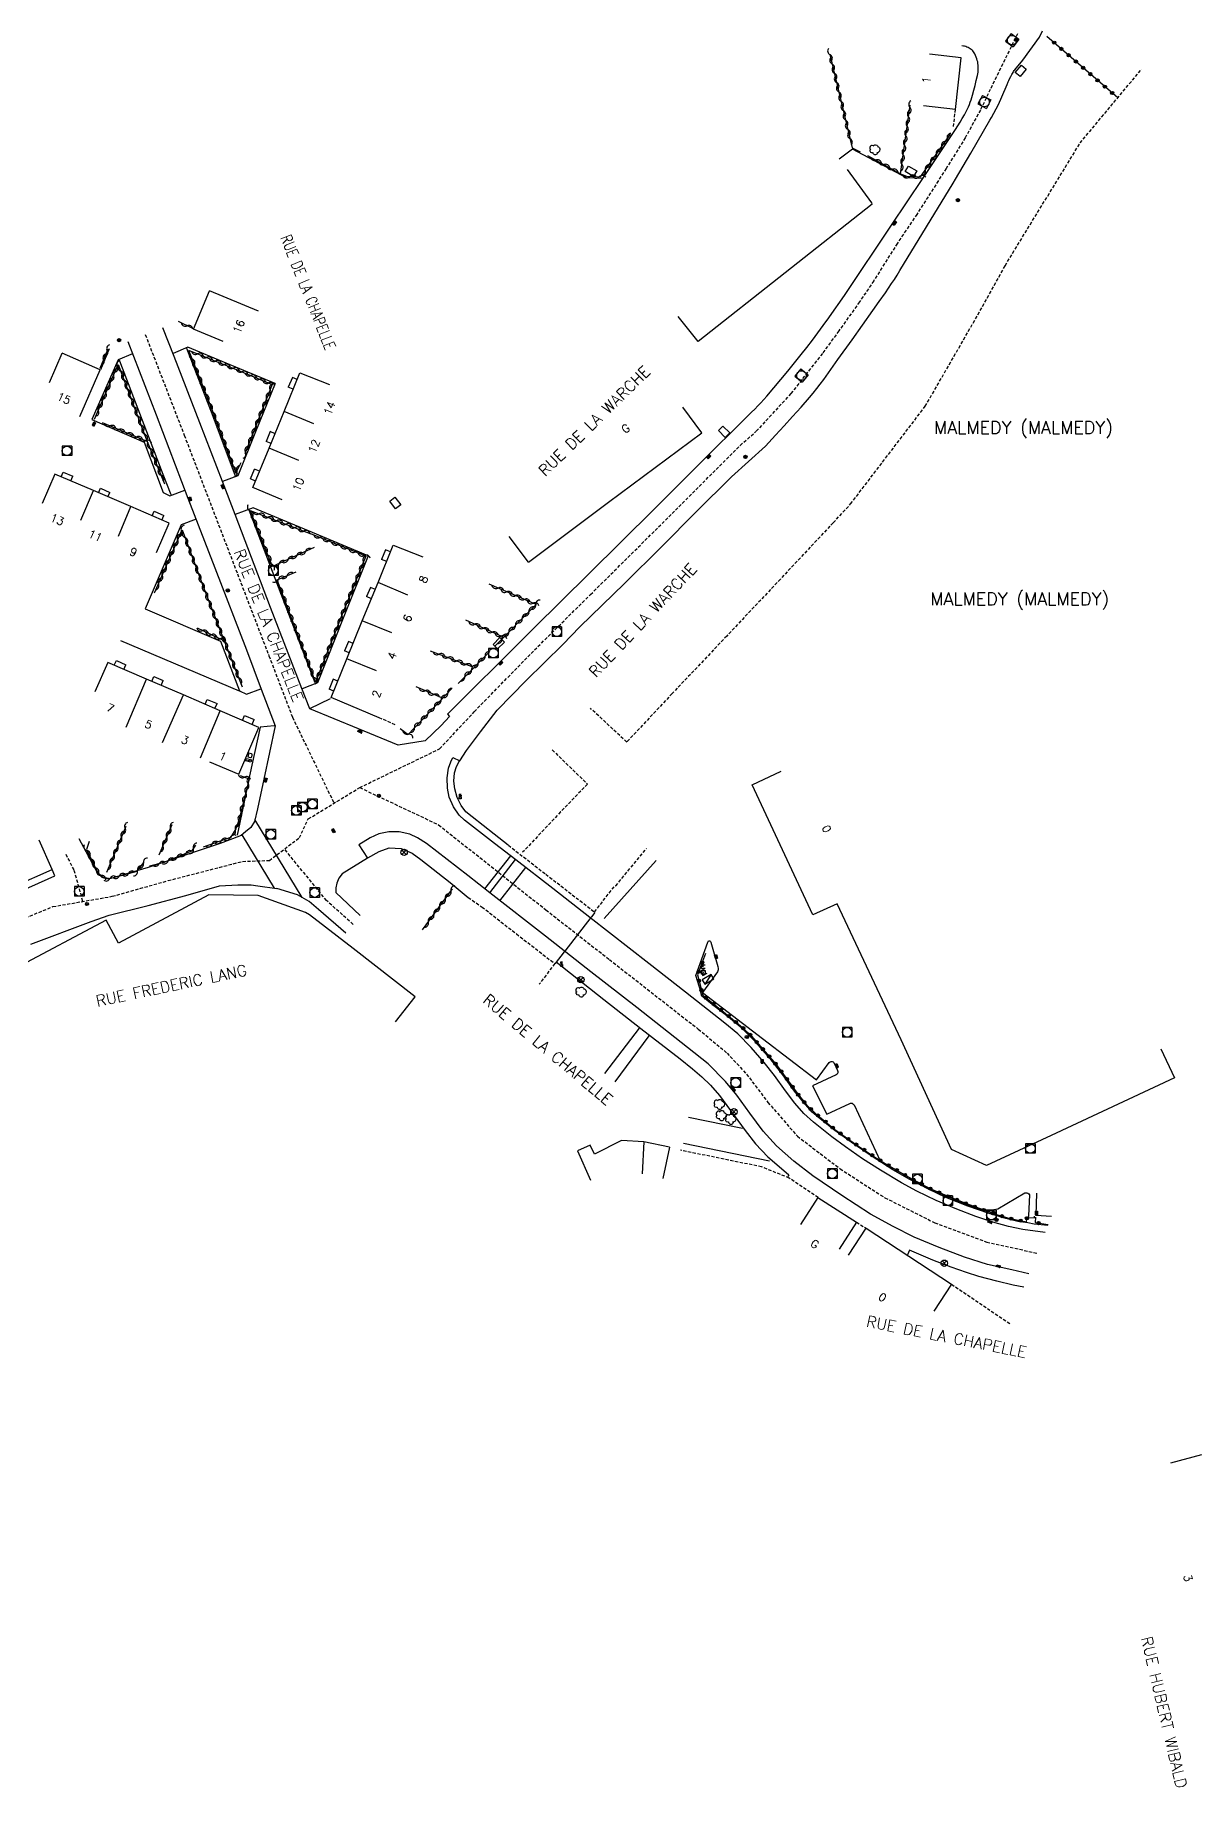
# Model space of a CAD drawing. Header units: millimetres. Extents: x 267012 to 268000, y 125000 to 125988.
# Drawn here: x 267372.6 to 267554.1, y 125050.5 to 125324.3 of the extents above; entities that cross this region are included whole.
import ezdxf
from ezdxf.enums import TextEntityAlignment as Align

# ---------------------------------------------------------------- set-up
doc = ezdxf.new("R2010")
doc.units = ezdxf.units.MM
doc.linetypes.add('DASHED', pattern=[0.75, 0.5, -0.25])
doc.layers.get('0').update_dxf_attribs({"linetype": 'CONTINUOUS'})
for name, color, linetype in [('W0001', 6, 'DASHED'), ('W0003', 5, 'CONTINUOUS'), ('w0004', 5, 'CONTINUOUS'), ('W0006', 2, 'CONTINUOUS'), ('W0008', 7, 'CONTINUOUS'), ('W0014', 7, 'CONTINUOUS'), ('W0017', 7, 'CONTINUOUS'), ('w0020', 2, 'CONTINUOUS'), ('W0100', 7, 'CONTINUOUS'), ('w0103', 1, 'CONTINUOUS'), ('W0106', 7, 'CONTINUOUS'), ('W0112', 1, 'DASHED'), ('w0128', 7, 'CONTINUOUS'), ('w0133', 7, 'CONTINUOUS'), ('W0300', 7, 'CONTINUOUS'), ('W0310', 3, 'CONTINUOUS'), ('W0322', 7, 'CONTINUOUS'), ('W0400', 7, 'CONTINUOUS'), ('w0410', 7, 'CONTINUOUS'), ('W0420', 7, 'CONTINUOUS'), ('w0424', 7, 'CONTINUOUS'), ('w0425', 7, 'CONTINUOUS'), ('W0430', 7, 'CONTINUOUS'), ('W0438', 7, 'CONTINUOUS'), ('W0469', 7, 'CONTINUOUS'), ('w0856', 7, 'CONTINUOUS'), ('w0980', 7, 'CONTINUOUS'), ('W0989', 7, 'CONTINUOUS'), ('W0991', 7, 'CONTINUOUS'), ('W1102', 7, 'CONTINUOUS'), ('w1336', 3, 'CONTINUOUS'), ('W1471', 7, 'CONTINUOUS')]:
    doc.layers.add(name, color=color, linetype=linetype)
doc.styles.get("Standard").update_dxf_attribs({"font": 'romans.shx', "width": 0.85})

# ---------------------------------------------------------------- blocks, each defined once
blk = doc.blocks.new('T856')
for p, q in [((-0.125, 0), (0.125, 0)), ((0, 0.125), (0, -0.125))]:
    blk.add_line(p, q)
blk.add_ellipse((0, 0), major_axis=(-0.177, 0.177), ratio=1, start_param=3.9269908, end_param=10.2101761)
blk = doc.blocks.new('T400')
for p, q in [((-0.15, 0.3), (0.15, 0.3)), ((-0.15, -0.25), (-0.15, 0.3)), ((-0.15, 0.15), (0.15, 0.15)), ((-0.15, 0), (0.15, 0)), ((0.15, 0.3), (0.15, -0.25)), ((-0.15, -0.15), (0.15, -0.15)), ((-0.15, -0.25), (-0.15, -0.3)), ((-0.15, -0.3), (0.15, -0.3)), ((0.15, -0.3), (0.15, -0.25))]:
    blk.add_line(p, q)
blk = doc.blocks.new('T420')
for p, q in [((0.75, 0.75), (-0.75, 0.75)), ((-0.75, 0.75), (-0.75, -0.75)), ((0.75, 0.75), (0.75, -0.75)), ((0.75, -0.75), (-0.75, -0.75))]:
    blk.add_line(p, q)
blk.add_ellipse((0, 0), major_axis=(-0.53, 0.53), ratio=1, start_param=3.926991, end_param=10.210176)
blk = doc.blocks.new('T410')
at = {"color": 0, "linetype": 'ByBlock', "lineweight": -2}
for p, q in [((-0.3, 1.2), (0.3, 1.2)), ((-0.3, 0.6), (-0.3, 1.2)), ((0, 0.9), (-0.3, 0.9)), ((0.3, 0.6), (-0.3, 0.6)), ((-0.3, -0.3), (-0.3, 0.3)), ((-0.3, 0.3), (0.3, 0.3)), ((0.3, 0.3), (0.3, -0.3)), ((0.3, -0.3), (-0.3, -0.3))]:
    blk.add_line(p, q, dxfattribs=at)
blk.add_circle((0, 0), 0.3, dxfattribs=at)
blk = doc.blocks.new('T425')
for p, q in [((-0.15, 0.6), (0.15, 0.6)), ((-0.15, 0.6), (-0.15, 0.3)), ((-0.15, 0.3), (0.15, 0.3)), ((-0.15, 0.15), (0.15, 0.15)), ((-0.15, -0.15), (-0.15, 0.15)), ((0, 0.45), (0.15, 0.45)), ((0.15, 0.45), (0.15, 0.3)), ((0.15, 0.15), (0.15, -0.15)), ((0.15, -0.15), (-0.15, -0.15))]:
    blk.add_line(p, q)
blk.add_ellipse((0, 0), major_axis=(-0.106, 0.106), ratio=1, start_param=3.926991, end_param=10.210176)
blk = doc.blocks.new('T424')
at = {"color": 0, "linetype": 'ByBlock', "lineweight": -2}
for p, q in [((-0.15, 0.61), (0.15, 0.61)), ((-0.15, 0.31), (-0.15, 0.61)), ((0, 0.46), (-0.15, 0.46)), ((0.15, 0.31), (-0.15, 0.31)), ((-0.15, -0.14), (-0.15, 0.16)), ((-0.15, 0.16), (0.15, 0.16)), ((0.15, 0.16), (0.15, -0.14)), ((0.15, -0.14), (-0.15, -0.14))]:
    blk.add_line(p, q, dxfattribs=at)
blk.add_circle((0, 0.01), 0.15, dxfattribs=at)
blk = doc.blocks.new('T469')
at = {"color": 0, "linetype": 'Continuous', "flags": 128}
for points in [[(-0.35, 0.35), (0.35, -0.35)], [(-0.35, -0.35), (0.35, 0.35)]]:
    blk.add_lwpolyline(points, dxfattribs=at)
at = {"color": 0, "linetype": 'Continuous'}
blk.add_circle((0, 0), 0.5, dxfattribs=at)
blk = doc.blocks.new('T300')
for p, q in [((-0.8, 0.51), (-0.86, 0.34)), ((-0.86, 0.34), (-0.86, 0.17)), ((-0.86, 0.17), (-0.74, 0.06)), ((-0.69, 0.63), (-0.8, 0.51)), ((-0.8, -0.06), (-0.74, 0.06)), ((-0.74, 0.06), (-0.69, 0.11)), ((-0.57, 0.69), (-0.69, 0.63)), ((-0.46, 0.69), (-0.57, 0.69)), ((-0.29, 0.63), (-0.46, 0.69)), ((-0.29, 0.63), (-0.17, 0.74)), ((-0.23, 0.57), (-0.29, 0.63)), ((-0.17, 0.74), (-0.06, 0.8)), ((-0.06, 0.8), (0.06, 0.8)), ((0.06, 0.8), (0.23, 0.74)), ((0.23, 0.74), (0.34, 0.63)), ((0.34, 0.63), (0.4, 0.51)), ((0.46, 0.46), (0.34, 0.46)), ((0.4, 0.51), (0.4, 0.46)), ((0.57, 0.4), (0.46, 0.46)), ((0.57, 0.4), (0.69, 0.29)), ((0.69, 0.29), (0.74, 0.17)), ((0.74, 0.06), (0.69, -0.17)), ((0.74, 0.17), (0.74, 0.06)), ((-0.8, -0.17), (-0.8, -0.06)), ((-0.8, -0.23), (-0.8, -0.17)), ((-0.74, -0.34), (-0.8, -0.23)), ((-0.69, -0.4), (-0.74, -0.34)), ((-0.51, -0.46), (-0.69, -0.4)), ((-0.4, -0.46), (-0.51, -0.46)), ((-0.4, -0.46), (-0.34, -0.46)), ((-0.34, -0.46), (-0.34, -0.4)), ((-0.34, -0.51), (-0.34, -0.46)), ((-0.29, -0.63), (-0.34, -0.51)), ((-0.17, -0.74), (-0.29, -0.63)), ((-0.06, -0.8), (-0.17, -0.74)), ((0.06, -0.8), (-0.06, -0.8)), ((0.17, -0.74), (0.06, -0.8)), ((0.23, -0.69), (0.17, -0.74)), ((0.29, -0.46), (0.23, -0.46)), ((0.29, -0.63), (0.23, -0.69)), ((0.46, -0.4), (0.29, -0.46)), ((0.34, -0.51), (0.29, -0.63)), ((0.34, -0.51), (0.34, -0.46)), ((0.57, -0.34), (0.46, -0.4)), ((0.63, -0.29), (0.57, -0.34)), ((0.69, -0.17), (0.63, -0.29))]:
    blk.add_line(p, q)
blk = doc.blocks.new('t430')
at = {"flags": 128}
for points in [[(0.8, 0.8), (-0.8, 0.8)], [(-0.8, 0.8), (-0.8, 0)], [(0.8, 0.8), (-0.8, 0)], [(-0.8, 0), (0.8, 0)], [(-0.4, 2.1), (0.4, 2.1)], [(-0.4, 2.1), (-0.4, 1.3)], [(-0.4, 1.7), (0, 1.7)], [(-0.4, 1.3), (0.4, 1.3)], [(0.8, 0), (0.8, 0.8)]]:
    blk.add_lwpolyline(points, dxfattribs=at)
blk = doc.blocks.new('T438')
for p, q in [((-0.4, 0.2), (0.4, 0.2)), ((-0.4, -0.2), (-0.4, 0.2)), ((0.15, 1.1), (-0.3, 1.1)), ((-0.3, 1.1), (-0.3, 0.5)), ((-0.3, 0.5), (0.15, 0.5)), ((0.3, 0.65), (0.3, 0.95)), ((0.4, 0.2), (0.4, -0.2))]:
    blk.add_line(p, q)
at = {"flags": 128}
for points in [[(-0.4, -0.2), (0.4, 0.2)], [(0.4, -0.2), (-0.4, -0.2)]]:
    blk.add_lwpolyline(points, dxfattribs=at)
for centre, major_axis, start_param, end_param in [((0.15, 0.95), (0.106, -0.106), 0.785398, 2.356194), ((0.15, 0.65), (0.106, 0.106), 3.926991, 5.497787)]:
    blk.add_ellipse(centre, major_axis=major_axis, ratio=1, start_param=start_param, end_param=end_param)
blk = doc.blocks.new('T1471')
at = {"color": 0, "linetype": 'Continuous', "flags": 128}
blk.add_lwpolyline([(-0.75, -0.5), (-0.75, 0.5), (0.75, 0.5), (0.75, -0.5), (-0.75, -0.5)], dxfattribs=at)
blk = doc.blocks.new('t322o')
at = {"color": 0, "linetype": 'Continuous'}
for radius in [0.25, 0.15]:
    blk.add_circle((0, 0), radius, dxfattribs=at)
blk = doc.blocks.new('t310o')
at = {"color": 0, "linetype": 'Continuous'}
for centre, start, end in [((-0.5, 0.38), 216.8699, 323.1304), ((0.5, -0.37), 36.8699, 143.1303)]:
    blk.add_arc(centre, 0.625, start, end, dxfattribs=at)

msp = doc.modelspace()

# ---------------------------------------------------------------- linework, layer by layer
at = {"layer": 'W0001'}
for points in [[(267526.1, 125324.46), (267521.85, 125315.77), (267520.31, 125312.55), (267517.95, 125308.22), (267514.95, 125303.41), (267510.37, 125296.25), (267507.33, 125291.72), (267503.64, 125285.88), (267501.41, 125282.56), (267498.19, 125278.04), (267495.62, 125274.52), (267490.69, 125268.24), (267485.23, 125262.31)], [(267389.81, 125277.46), (267395.9, 125261.73), (267404.22, 125240.06), (267409.13, 125227.27), (267412.81, 125217.69), (267419.3, 125204.24)], [(267368.31, 125185.21), (267375.38, 125188.09), (267384.65, 125189.7), (267393.39, 125192.16), (267405.01, 125195.16), (267409.21, 125195.31), (267413.9, 125198.87), (267415.28, 125201.79), (267423.32, 125206.69), (267435.81, 125212.75), (267441.22, 125218.54), (267450.1, 125227.66), (267459.37, 125236.84), (267472.67, 125250.03), (267482.77, 125260.15), (267485.23, 125262.31), (267485.23, 125262.31)], [(267423.32, 125206.69), (267435.64, 125200.87), (267452.42, 125187.58), (267462.34, 125179.82), (267476.23, 125168.95), (267480.72, 125165.21), (267483.76, 125161.92), (267487.1, 125157.51), (267491.71, 125152.23), (267498.37, 125147.14), (267505.38, 125142.61), (267513.17, 125138.7), (267521.3, 125135.68), (267529.15, 125133.95)], [(267422.28, 125185.31), (267418.15, 125189.03), (267411.55, 125197.09)], [(267377.38, 125196.28), (267378.66, 125193.78), (267380.02, 125188.89)]]:
    msp.add_lwpolyline(points, dxfattribs=at)
at = {"layer": 'W0003'}
msp.add_lwpolyline([(267385.95, 125229.69), (267404.49, 125221.81)], dxfattribs=at)
at = {"layer": 'w0004'}
msp.add_lwpolyline([(267527.81, 125139.77), (267527.79, 125139.51), (267528.74, 125139.49), (267528.75, 125139.71)], dxfattribs=at)
at = {"layer": 'W0006'}
for points in [[(267381.46, 125264.18), (267389.61, 125260.67), (267392.61, 125252.77)], [(267389.8, 125234.63), (267401.54, 125229.56), (267404.55, 125221.82)], [(267477.73, 125182.55), (267477.78, 125182.64), (267477.84, 125182.73), (267477.94, 125182.75), (267478.05, 125182.73), (267478.13, 125182.65), (267478.18, 125182.56), (267479.28, 125178.71), (267479.31, 125178.43), (267479.34, 125178.2), (267479.25, 125177.91), (267476.88, 125174.68), (267486.27, 125167.5), (267494.72, 125161.01), (267496.67, 125163.74), (267496.82, 125163.84), (267496.97, 125163.91), (267497.16, 125163.9), (267497.3, 125163.84), (267497.42, 125163.74), (267498, 125162.51), (267498.04, 125162.32), (267498.03, 125162.13), (267497.91, 125161.92), (267497.77, 125161.8), (267494.08, 125160.07), (267496.29, 125155.66), (267499.89, 125157.33), (267500.02, 125157.4), (267500.25, 125157.37), (267500.43, 125157.25), (267500.57, 125157.1), (267504.62, 125148.38), (267509.71, 125145.45), (267513.45, 125143.54), (267517.86, 125141.67), (267521.09, 125140.56), (267523.04, 125140.88), (267527.27, 125143.37), (267527.54, 125143.4), (267527.71, 125143.34), (267527.85, 125143.2), (267527.97, 125143.04), (267527.82, 125139.76)], [(267529.08, 125143.32), (267528.96, 125139.88), (267531.4, 125139.75)]]:
    msp.add_lwpolyline(points, dxfattribs=at)
at = {"layer": 'W0008'}
for points in [[(267483.74, 125264.56), (267484.55, 125265.33), (267485.05, 125265.82), (267485.54, 125266.31), (267486.02, 125266.82), (267486.49, 125267.33), (267486.95, 125267.86), (267488.05, 125269.14), (267489.13, 125270.43), (267490.2, 125271.73), (267491.26, 125273.03), (267492.31, 125274.35), (267493.19, 125275.47), (267494.06, 125276.6), (267494.91, 125277.74), (267495.75, 125278.88), (267496.62, 125280.09), (267497.47, 125281.3), (267498.32, 125282.52), (267499.15, 125283.75), (267506.39, 125294.55), (267511.29, 125301.87), (267516.39, 125309.5), (267516.76, 125310.06), (267517.12, 125310.64), (267517.46, 125311.22), (267517.8, 125311.81), (267518.12, 125312.4), (267518.29, 125312.73), (267518.44, 125313.07), (267518.59, 125313.42), (267518.72, 125313.76), (267518.84, 125314.12), (267519.06, 125314.87), (267519.28, 125315.63), (267519.48, 125316.4), (267519.67, 125317.16), (267519.85, 125317.93), (267519.9, 125318.21), (267519.94, 125318.48), (267519.96, 125318.76), (267519.98, 125319.04), (267519.97, 125319.31), (267519.96, 125319.57), (267519.93, 125319.82), (267519.88, 125320.06), (267519.82, 125320.31), (267519.74, 125320.57), (267519.65, 125320.83), (267519.54, 125321.08), (267519.42, 125321.33), (267519.33, 125321.48), (267519.23, 125321.63), (267519.12, 125321.77), (267519, 125321.9), (267518.86, 125322.02), (267518.72, 125322.12), (267518.56, 125322.22), (267518.39, 125322.31), (267518.21, 125322.39), (267518.03, 125322.45), (267517.84, 125322.5), (267517.66, 125322.53), (267517.39, 125322.57)], [(267486.71, 125260.05), (267488.3, 125261.75), (267489.64, 125263.2), (267490.97, 125264.66), (267492.29, 125266.14), (267493.58, 125267.63), (267494.17, 125268.32), (267494.74, 125269.03), (267495.29, 125269.74), (267495.83, 125270.47), (267498.05, 125273.56), (267500.27, 125276.65), (267501.9, 125278.93), (267503.52, 125281.21), (267504.51, 125282.61), (267505.48, 125284.01), (267506.44, 125285.42), (267506.89, 125286.09), (267507.32, 125286.76), (267507.74, 125287.45), (267516.05, 125301.13), (267516.43, 125301.76), (267518.79, 125305.8), (267521.79, 125310.97), (267522.03, 125311.4), (267523.11, 125313.43), (267524.35, 125316.19), (267524.51, 125316.55), (267524.66, 125316.93), (267524.76, 125317.17), (267524.87, 125317.41), (267525.04, 125317.76), (267525.22, 125318.1), (267525.41, 125318.43), (267525.49, 125318.57), (267525.58, 125318.7), (267525.68, 125318.82), (267526.93, 125320.32), (267529.56, 125323.92), (267529.99, 125324.92)], [(267387.08, 125276.38), (267391.5, 125264.93), (267396.45, 125251.92), (267400.67, 125241.01), (267405.6, 125228.23), (267407.9, 125222.07), (267410.09, 125216.33), (267408.34, 125207.98)], [(267482.43, 125263.26), (267477.94, 125258.77), (267469.31, 125250.19), (267459.13, 125240.09), (267450.55, 125231.58), (267444.69, 125225.74), (267441.53, 125222.62), (267437.04, 125218.15), (267437.37, 125217.81), (267436.04, 125216.37), (267433.57, 125213.98), (267429.3, 125213.32), (267423.11, 125215.85), (267415.53, 125218.98), (267414.28, 125222.18), (267409.38, 125234.84), (267403.88, 125249.35), (267401.85, 125254.53), (267398.34, 125263.65), (267394.3, 125274.02), (267392.55, 125278.53)], [(267482.43, 125263.26), (267483.74, 125264.56)], [(267483.74, 125264.56), (267483.74, 125264.56)], [(267530.41, 125137.2), (267526.94, 125137.67), (267524.69, 125138.11), (267522.25, 125138.81), (267519.6, 125139.7), (267516.64, 125140.8), (267513.4, 125142.17), (267510.36, 125143.65), (267507.96, 125144.94), (267504.72, 125146.91), (267501.87, 125148.71), (267499.21, 125150.57), (267497.07, 125152.11), (267494.21, 125154.4), (267492.69, 125155.77), (267491.3, 125157.36), (267489.84, 125159.32), (267488.13, 125161.71), (267486.52, 125163.72), (267484.51, 125166.07), (267482.4, 125168.2), (267480.35, 125169.89), (267474.23, 125174.72), (267468.47, 125179.18), (267459.3, 125186.41), (267453.48, 125190.92), (267447.73, 125195.4), (267444.36, 125197.97), (267439.71, 125201.62), (267438.88, 125202.38), (267437.99, 125203.67), (267437.31, 125205.19), (267437.02, 125206.59), (267436.96, 125208.2), (267437.18, 125209.7), (267437.57, 125210.72), (267437.89, 125211.41), (267438.94, 125210.89), (267440.01, 125212.48), (267442.17, 125215.42), (267444.79, 125218.8), (267449.31, 125223.43), (267455.05, 125229.05), (267457.72, 125231.79), (267464.67, 125238.55), (267470.47, 125244.32), (267475.9, 125249.75), (267481.43, 125255.25), (267486.71, 125260.05)], [(267408.34, 125207.98), (267407.34, 125203.38)], [(267407.34, 125203.38), (267406.89, 125201.4), (267406.3, 125200.47), (267405.48, 125199.75), (267404.77, 125199.2), (267403.44, 125198.66), (267401.51, 125197.95), (267397.44, 125196.62), (267390.27, 125194.21), (267384.04, 125192.37), (267383.39, 125192.53), (267383.09, 125192.65), (267382.33, 125193.36), (267379.48, 125198.66)], [(267527.89, 125130.7), (267525.2, 125131.34), (267521.44, 125132.2), (267517.84, 125133.34), (267513.88, 125134.84), (267509.98, 125136.47), (267506.65, 125138.09), (267503.14, 125140.05), (267498.65, 125142.98), (267494.1, 125146.05), (267491.14, 125148.34), (267488.45, 125150.72), (267486.35, 125153.01), (267484.29, 125155.8), (267482.23, 125158.65), (267480.46, 125160.78), (267477.79, 125163.51), (267474.54, 125166.08), (267466.6, 125172.32), (267459.44, 125177.92), (267452.33, 125183.47), (267443.63, 125190.25), (267440.2, 125192.94), (267433.76, 125197.97), (267432.36, 125198.83), (267431.15, 125199.41), (267429.48, 125199.79), (267427.85, 125199.79), (267426.28, 125199.46), (267424.95, 125198.84), (267423.2, 125197.73), (267424.53, 125195.65), (267420.6, 125193.22), (267420.06, 125192.56), (267419.74, 125191.78), (267419.58, 125191.01), (267419.57, 125190.29), (267423.4, 125186.7)], [(267312.58, 125173), (267313.61, 125173.13), (267314.96, 125173.42), (267320.63, 125174.93), (267326.22, 125176.45), (267333.45, 125178.36), (267345.63, 125181.61), (267355.87, 125184.4), (267357.34, 125184.85), (267358.58, 125185.35), (267362.81, 125187.22), (267372.1, 125191.27), (267375.67, 125192.9), (267375.28, 125193.9)], [(267371.94, 125182.24), (267381.37, 125185.77), (267384.15, 125186.74), (267390.25, 125188.28), (267396.14, 125189.84), (267401.41, 125191.32), (267404.27, 125191.49), (267406.33, 125191.48), (267407.42, 125191.32)], [(267407.42, 125191.32), (267410.39, 125190.93)], [(267421.17, 125183.92), (267416.89, 125187.65), (267415.42, 125188.87), (267413.62, 125189.94), (267410.39, 125190.93)]]:
    msp.add_lwpolyline(points, dxfattribs=at)
at = {"layer": 'W0014'}
for points in [[(267511.29, 125301.87), (267508.75, 125301.97), (267500.33, 125306.43), (267498.24, 125304.85)], [(267387.8, 125274.45), (267385.58, 125273.51), (267381.46, 125264.18)], [(267384.19, 125275.25), (267382.79, 125271.98)], [(267385.76, 125273.38), (267389.32, 125264.11), (267392.55, 125255.67), (267393.79, 125252.46)], [(267410.1, 125269.83), (267402.44, 125273.01), (267396.46, 125275.5), (267394.15, 125274.51)], [(267403.92, 125255.34), (267400.41, 125264.67), (267396.3, 125275.31)], [(267410.1, 125269.83), (267407.03, 125262.25), (267404.25, 125255.37), (267401.88, 125254.5)], [(267424.65, 125242.91), (267415.95, 125246.55), (267406.65, 125250.39), (267403.88, 125249.36)], [(267416.35, 125223.05), (267410.13, 125239.34), (267406.03, 125250.04)], [(267395.43, 125247.75), (267389.8, 125234.63)], [(267424.65, 125242.91), (267420.82, 125233.4), (267416.7, 125223.03), (267414.31, 125222.14)], [(267407.75, 125216.12), (267406.12, 125208.53)], [(267446.54, 125197.67), (267444.35, 125199.41), (267440.88, 125202.12), (267439.91, 125202.92), (267439.18, 125203.91), (267438.52, 125205.12), (267438.19, 125206.5), (267438.04, 125207.69), (267438.12, 125209), (267438.46, 125209.98), (267438.9, 125210.86)], [(267406.12, 125208.53), (267405.06, 125203.48), (267404.16, 125199.24)], [(267424.57, 125195.71), (267426.34, 125196.72), (267427.92, 125197.25), (267429.79, 125197.19), (267431.49, 125196.45), (267432.87, 125195.46), (267437.47, 125191.84), (267440.29, 125189.52)], [(267454, 125179.45), (267461.46, 125173.6), (267467.23, 125169.05), (267473.38, 125164.3), (267475.32, 125162.77), (267476.77, 125161.52), (267478.13, 125160.18), (267479.52, 125158.57), (267481.28, 125156.24), (267483.55, 125153.09), (267485.14, 125151.04), (267487.11, 125149), (267488.85, 125147.47), (267490.35, 125146.19), (267490.22, 125145.92)], [(267530.83, 125138.29), (267528.69, 125138.5), (267527.73, 125138.68), (267526.14, 125138.92), (267524.27, 125139.36), (267521.7, 125140.13), (267518.34, 125141.31), (267514.92, 125142.67), (267512.3, 125143.87), (267509.18, 125145.52), (267506.62, 125146.97), (267503.24, 125149.15), (267500.09, 125151.28), (267497.55, 125153.09), (267495.27, 125154.92), (267494.01, 125155.98), (267492.64, 125157.54), (267491.24, 125159.25), (267489.46, 125161.81), (267487.48, 125164.34), (267485.23, 125166.93), (267483.01, 125169.09), (267480.69, 125171.03), (267478.38, 125172.8), (267477.56, 125173.46), (267476.8, 125174.08), (267476.63, 125174.67)], [(267466.98, 125169.08), (267461.58, 125162)], [(267463.24, 125160.7), (267468.54, 125167.89)], [(267527.09, 125128.62), (267525.41, 125128.97), (267522.85, 125129.57), (267520.07, 125130.31), (267518.15, 125130.93), (267515.76, 125131.74), (267512.88, 125132.86), (267509.25, 125134.4), (267508.91, 125133.68)]]:
    msp.add_lwpolyline(points, dxfattribs=at)
at = {"layer": 'W0017'}
for points in [[(267392.61, 125252.77), (267393.66, 125252.28), (267395.97, 125253.15)], [(267397.74, 125248.62), (267395.43, 125247.75)], [(267404.55, 125221.82), (267405.6, 125221.28), (267407.84, 125222.11)], [(267415.52, 125219.03), (267418.75, 125220.63)], [(267410.09, 125216.35), (267409.95, 125216.35), (267407.75, 125216.12)], [(267469.66, 125195.29), (267461.5, 125186.24)], [(267476.65, 125174.66), (267475.86, 125177.31), (267477.73, 125182.55)], [(267474.69, 125155.19), (267483.15, 125153.48)], [(267473.93, 125151.15), (267487.37, 125148.35)]]:
    msp.add_lwpolyline(points, dxfattribs=at)
at = {"layer": 'w0020'}
for points in [[(267404.9, 125199.31), (267409.96, 125190.98)], [(267414.31, 125189.53), (267406.95, 125201.69)], [(267446.89, 125196.04), (267442.84, 125190.87)], [(267445.22, 125189.01), (267449.27, 125194.2)]]:
    msp.add_lwpolyline(points, dxfattribs=at)
at = {"layer": 'W0100'}
for points in [[(267517.31, 125320.7), (267512.34, 125321.26)], [(267516.41, 125312.62), (267517.31, 125320.7)], [(267516.41, 125312.62), (267511.44, 125313.18)], [(267401.99, 125276.39), (267397.36, 125278.29), (267399.82, 125284.28)], [(267379.58, 125264.66), (267382.75, 125271.98), (267376.82, 125274.58)], [(267411.52, 125265.44), (267413.95, 125271.5)], [(267413.95, 125271.5), (267418.59, 125269.64)], [(267409.17, 125259.73), (267411.52, 125265.44)], [(267411.22, 125251.63), (267406.6, 125253.55), (267409.17, 125259.73)], [(267375.66, 125255.66), (267373.7, 125251.06)], [(267381.72, 125253.08), (267375.66, 125255.66)], [(267387.57, 125250.58), (267381.72, 125253.08)], [(267391.54, 125243.43), (267393.52, 125248.02), (267387.57, 125250.58)], [(267426.22, 125238.71), (267428.55, 125244.58)], [(267428.55, 125244.58), (267433.2, 125242.73)], [(267423.69, 125232.73), (267426.22, 125238.71)], [(267421.3, 125226.82), (267423.69, 125232.73)], [(267426.35, 125217.61), (267418.84, 125220.75), (267421.3, 125226.82)], [(267383.94, 125226.24), (267381.95, 125221.65)], [(267389.99, 125223.62), (267383.94, 125226.24)], [(267395.77, 125221.19), (267389.99, 125223.62)], [(267401.53, 125218.66), (267395.77, 125221.19)], [(267399.85, 125210.72), (267404.45, 125208.77), (267407.56, 125216.1), (267401.53, 125218.66)], [(267548.52, 125165.87), (267550.64, 125161.34), (267531.34, 125152.32), (267521.28, 125147.64), (267515.81, 125150.13), (267507.94, 125167.29), (267497.95, 125188.55), (267494.12, 125186.8), (267484.65, 125207.12), (267489.18, 125209.23)], [(267431.96, 125174.02), (267422.27, 125181.57), (267415.49, 125186.82), (267414.83, 125187.15), (267407.46, 125189.81), (267399.74, 125189.95), (267385.64, 125182.4), (267383.69, 125185.97), (267369.6, 125178.46), (267355.1, 125170.8), (267357.44, 125166.38)], [(267428.89, 125170.08), (267431.96, 125174.02)], [(267499.72, 125133.66), (267502.47, 125137.84), (267515.79, 125129.09), (267513.05, 125124.91)], [(267554.86, 125102.42), (267550.03, 125101.12)]]:
    msp.add_lwpolyline(points, dxfattribs=at)
at = {"layer": 'w0103'}
for points in [[(267503.37, 125297.82), (267503.36, 125298.04), (267499.55, 125303.23)], [(267503.37, 125297.82), (267476.19, 125276.36)], [(267476.19, 125276.36), (267473.1, 125280.29)], [(267476.78, 125262.13), (267473.79, 125266.14)], [(267449.68, 125241.9), (267462.21, 125251.27), (267476.78, 125262.13)], [(267449.68, 125241.9), (267446.69, 125245.91)], [(267375.24, 125193.9), (267373.22, 125198.47)], [(267357.56, 125186.09), (267375.24, 125193.9)], [(267494.92, 125142.63), (267492.22, 125138.42)], [(267494.92, 125142.63), (267500.93, 125138.78)], [(267500.93, 125138.78), (267498.24, 125134.57)]]:
    msp.add_lwpolyline(points, dxfattribs=at)
at = {"layer": 'W0106'}
for points in [[(267412.83, 125270.74), (267412.13, 125269.25)], [(267413.54, 125270.46), (267412.83, 125270.74)], [(267412.92, 125268.94), (267412.13, 125269.25)], [(267409.33, 125262.3), (267408.71, 125260.74)], [(267410.1, 125261.98), (267409.33, 125262.3)], [(267409.46, 125260.43), (267408.71, 125260.74)], [(267376.66, 125255.23), (267376.98, 125255.98)], [(267376.98, 125255.98), (267378.48, 125255.36)], [(267378.16, 125254.59), (267378.48, 125255.36)], [(267406.24, 125254.91), (267406.9, 125256.42)], [(267407.03, 125254.58), (267406.24, 125254.91)], [(267407.66, 125256.1), (267406.9, 125256.42)], [(267382.48, 125252.76), (267382.79, 125253.49)], [(267382.79, 125253.49), (267384.27, 125252.81)], [(267383.98, 125252.12), (267384.27, 125252.81)], [(267390.88, 125249.15), (267391.19, 125249.87)], [(267391.19, 125249.87), (267392.71, 125249.18)], [(267392.41, 125248.49), (267392.71, 125249.18)], [(267427.34, 125243.85), (267426.73, 125242.32)], [(267428.14, 125243.53), (267427.34, 125243.85)], [(267427.53, 125242.01), (267426.73, 125242.32)], [(267425, 125237.97), (267424.36, 125236.52)], [(267425.77, 125237.64), (267425, 125237.97)], [(267425.15, 125236.18), (267424.36, 125236.52)], [(267421.57, 125229.51), (267420.92, 125228.03)], [(267422.27, 125229.22), (267421.57, 125229.51)], [(267421.66, 125227.72), (267420.92, 125228.03)], [(267384.96, 125225.8), (267385.29, 125226.55)], [(267385.29, 125226.55), (267386.78, 125225.88)], [(267386.46, 125225.15), (267386.78, 125225.88)], [(267390.83, 125223.27), (267391.15, 125224.04)], [(267391.15, 125224.04), (267392.63, 125223.4)], [(267392.31, 125222.64), (267392.63, 125223.4)], [(267419.17, 125223.62), (267418.56, 125222.04)], [(267419.25, 125221.76), (267418.56, 125222.04)], [(267419.88, 125223.33), (267419.17, 125223.62)], [(267399.15, 125219.7), (267399.48, 125220.45)], [(267399.48, 125220.45), (267401.04, 125219.83)], [(267400.69, 125219.03), (267401.04, 125219.83)], [(267405.01, 125217.18), (267405.33, 125217.94)], [(267405.33, 125217.94), (267406.84, 125217.32)], [(267406.52, 125216.54), (267406.84, 125217.32)]]:
    msp.add_lwpolyline(points, dxfattribs=at)
at = {"layer": 'W0112'}
for points in [[(267497.3, 125248.06), (267500.02, 125251), (267511.69, 125266.26), (267520.66, 125281.86), (267524.17, 125288.23), (267535.89, 125307.41), (267545.5, 125318.93)], [(267516.12, 125309.95), (267516.41, 125312.62)], [(267497.3, 125248.06), (267489.06, 125239.27), (267480.67, 125230.37), (267472.14, 125221.37), (267465.04, 125213.79), (267459.38, 125219.08)], [(267428.87, 125216.49), (267426.34, 125217.61)], [(267453.4, 125212.59), (267458.91, 125207.23), (267454.71, 125202.88), (267448.77, 125196.58)], [(267446.55, 125197.68), (267452.39, 125193.16), (267460, 125187.26), (267463.22, 125191.39), (267463.32, 125191.34), (267468.15, 125197.18)], [(267440.29, 125189.52), (267442.43, 125188.03), (267447.8, 125183.84), (267453.79, 125179.19), (267451.38, 125175.97)], [(267494.93, 125142.62), (267490.45, 125145.67), (267486.12, 125147.43), (267473.46, 125150.02)], [(267500.92, 125138.79), (267502.47, 125137.83)], [(267515.79, 125129.09), (267524.9, 125122.96)]]:
    msp.add_lwpolyline(points, dxfattribs=at)
at = {"layer": 'w0128'}
for points in [[(267443.64, 125190.24), (267447.66, 125195.46)], [(267460.08, 125187.19), (267459.53, 125186.49), (267459.44, 125186.38), (267455.36, 125181.15), (267455.28, 125181.01), (267453.84, 125179.22)]]:
    msp.add_lwpolyline(points, dxfattribs=at)
at = {"layer": 'w0133'}
for points in [[(267471.72, 125150.51), (267467.74, 125151.35), (267464.23, 125151.55), (267460.01, 125149.44), (267459.34, 125150.84), (267457.33, 125149.93)], [(267457.33, 125149.93), (267459.39, 125145.37)], [(267467.74, 125151.35), (267467.46, 125146.36)], [(267471.72, 125150.51), (267470.69, 125145.62)]]:
    msp.add_lwpolyline(points, dxfattribs=at)
at = {"layer": 'W0310'}
for points in [[(267507.83, 125302.57), (267508.74, 125302.19), (267510.95, 125302.09), (267515.61, 125308.76)], [(267500.26, 125306.62), (267501.54, 125306.02)], [(267502.64, 125305.46), (267507.83, 125302.57)], [(267397.23, 125278.4), (267395, 125279.49)], [(267383.94, 125275.16), (267382.7, 125272.18)], [(267396.58, 125275.01), (267399.89, 125266.6), (267403.97, 125255.8), (267404.79, 125257.47)], [(267396.58, 125275.01), (267404.55, 125271.81), (267409.64, 125269.66), (267405.35, 125258.81)], [(267381.88, 125264.23), (267385.58, 125272.81), (267390.12, 125260.78), (267383.13, 125263.69)], [(267390.12, 125260.77), (267392.81, 125254.12)], [(267416.2, 125244.19), (267409.71, 125241.23), (267406.22, 125249.97), (267415.68, 125246.35)], [(267391.27, 125237.13), (267395.55, 125246.95), (267399, 125237.68), (267402.14, 125229.62), (267397.96, 125231.6)], [(267424.27, 125242.84), (267415.68, 125246.35)], [(267424.27, 125242.84), (267420.53, 125233.64), (267416.43, 125223.16), (267410.42, 125239.15), (267413.38, 125240.4)], [(267444.5, 125228.86), (267450.87, 125235.29)], [(267402.15, 125229.62), (267404.97, 125222.41)], [(267438.68, 125222.96), (267443.67, 125227.97)], [(267429.64, 125215.93), (267430.87, 125215), (267437.72, 125222.15)], [(267404.64, 125208.58), (267406.02, 125208.06), (267404.47, 125201.73), (267403.98, 125200.25), (267403.15, 125198.88), (267398.83, 125197.36)], [(267381.02, 125198.25), (267380.61, 125197.04), (267382.36, 125193.49), (267383.14, 125192.73), (267384.25, 125192.47), (267388.54, 125193.62), (267389.59, 125194.96)], [(267397.66, 125197.67), (267397.05, 125196.75), (267392.69, 125194.96), (267390.48, 125194.42)], [(267433.14, 125184.47), (267437.82, 125190.86)]]:
    msp.add_lwpolyline(points, dxfattribs=at)
at = {"layer": 'W0322'}
for points in [[(267541.77, 125314.45), (267530.7, 125324.06)], [(267477.34, 125180.75), (267476.1, 125177.42), (267476.92, 125174.24), (267481.57, 125170.5), (267483.11, 125169.22), (267484.53, 125167.86), (267488.4, 125163.44), (267491.81, 125158.76), (267493.11, 125157.13), (267494.54, 125155.79), (267497.57, 125153.27), (267500.77, 125150.99), (267504.06, 125148.8), (267505.71, 125147.82), (267509.14, 125145.81), (267512.29, 125144.11), (267515.11, 125142.88), (267518.12, 125141.69), (267522.81, 125140), (267524.39, 125139.52), (267525.96, 125139.15), (267527.52, 125138.83), (267527.59, 125139.68)], [(267528.92, 125139.58), (267528.87, 125138.72), (267530.89, 125138.45)]]:
    msp.add_lwpolyline(points, dxfattribs=at)
at = {"layer": 'W1102'}
for points in [[(267407.48, 125281.14), (267399.82, 125284.28)], [(267374.82, 125270), (267376.82, 125274.58)], [(267416.14, 125263.54), (267411.52, 125265.44)], [(267413.79, 125257.81), (267409.17, 125259.73)], [(267379.76, 125248.48), (267381.72, 125253.08)], [(267385.61, 125245.99), (267387.57, 125250.58)], [(267430.83, 125236.77), (267426.22, 125238.71)], [(267428.33, 125230.85), (267423.69, 125232.73)], [(267425.93, 125224.95), (267421.3, 125226.82)], [(267386.84, 125216.15), (267389.99, 125223.62)], [(267392.49, 125213.71), (267395.77, 125221.19)], [(267398.43, 125211.32), (267401.53, 125218.66)]]:
    msp.add_lwpolyline(points, dxfattribs=at)
at = {"layer": 'w1336'}
for points in [[(267496.8, 125321.21), (267500.26, 125306.62)], [(267507.83, 125302.57), (267509.34, 125313.33)], [(267450.87, 125235.29), (267443.53, 125238.46)], [(267445.55, 125230.28), (267439.91, 125232.82)], [(267434.3, 125228.07), (267440.82, 125225.61)], [(267436.15, 125220.69), (267432.13, 125222.41)], [(267386.77, 125200.6), (267383.76, 125193.41)], [(267391.97, 125196.19), (267394.01, 125200.9)]]:
    msp.add_lwpolyline(points, dxfattribs=at)

# ---------------------------------------------------------------- block references
at = {"layer": 'W0300'}
for p in [(267503.87, 125306.33), (267457.96, 125174.73), (267479.56, 125157.17), (267479.87, 125155.42), (267481.33, 125154.86)]:
    msp.add_blockref('T300', p, dxfattribs=at)
at = {"layer": 'W0310'}
for p, rotation in [((267515.13, 125308.08), 55.08072370150688), ((267513.42, 125305.62), 55.08072370150688), ((267514.27, 125306.85), 55.08072370150688), ((267503.95, 125304.73), 330.9327494408897), ((267505.26, 125304.01), 330.9327494408897), ((267506.57, 125303.28), 330.9327494408897), ((267511.7, 125303.16), 55.08072370150688), ((267512.56, 125304.39), 55.08072370150688), ((267509.26, 125302.17), 357.4661983521203), ((267510.76, 125302.1), 357.4661983521203), ((267396.35, 125278.83), 153.8497564413948), ((267383.85, 125274.95), 247.3731767511428), ((267383.28, 125273.56), 247.3731767511428), ((267385.44, 125272.49), 66.6709482232533), ((267397.11, 125273.66), 291.5046209471103), ((267397.97, 125274.45), 338.1506795181193), ((267397.66, 125272.27), 291.5046209471103), ((267399.36, 125273.89), 338.1506795181193), ((267400.76, 125273.33), 338.1506795181193), ((267402.15, 125272.77), 338.1506795181193), ((267384.26, 125269.74), 66.6709482232533), ((267384.85, 125271.12), 66.6709482232533), ((267385.99, 125271.73), 290.6782124985938), ((267386.52, 125270.33), 290.6782124985938), ((267398.21, 125270.87), 291.5046209471103), ((267398.76, 125269.47), 291.5046209471103), ((267403.54, 125272.22), 338.1506795181193), ((267404.93, 125271.65), 337.078860271024), ((267406.31, 125271.07), 337.078860271024), ((267407.69, 125270.48), 337.078860271024), ((267409.08, 125269.9), 337.078860271024), ((267383.07, 125266.98), 66.6709482232533), ((267383.66, 125268.36), 66.6709482232533), ((267387.05, 125268.92), 290.6782124985938), ((267387.58, 125267.52), 290.6782124985938), ((267399.31, 125268.08), 291.5046209471103), ((267399.86, 125266.68), 291.5046209471103), ((267408.76, 125267.44), 248.4376249175106), ((267409.31, 125268.83), 248.4376249175106), ((267382.47, 125265.61), 66.6709482232533), ((267388.11, 125266.12), 290.6782124985938), ((267388.64, 125264.71), 290.6782124985938), ((267400.39, 125265.28), 290.6944571795195), ((267400.92, 125263.88), 290.6944571795195), ((267407.66, 125264.65), 248.4376249175106), ((267408.21, 125266.04), 248.4376249175106), ((267384.31, 125263.2), 157.3569040996795), ((267385.7, 125262.62), 157.3569040996795), ((267387.08, 125262.04), 157.3569040996795), ((267389.17, 125263.31), 290.6782124985938), ((267389.7, 125261.91), 290.6782124985938), ((267401.45, 125262.47), 290.6944571795195), ((267406.55, 125261.86), 248.4376249175106), ((267407.1, 125263.25), 248.4376249175106), ((267388.47, 125261.47), 157.3569040996795), ((267389.85, 125260.89), 157.3569040996795), ((267390.56, 125259.68), 291.9606475945598), ((267401.98, 125261.07), 290.6944571795195), ((267402.51, 125259.67), 290.6944571795195), ((267405.45, 125259.07), 248.4376249175106), ((267406, 125260.46), 248.4376249175106), ((267391.12, 125258.29), 291.9606475945598), ((267391.69, 125256.9), 291.9606475945598), ((267403.04, 125258.26), 290.6944571795195), ((267403.57, 125256.86), 290.6944571795195), ((267404.13, 125256.12), 64.04041227829164), ((267392.25, 125255.51), 291.9606475945598), ((267406.23, 125249.93), 111.8048922315387), ((267406.79, 125248.54), 111.8048922315387), ((267407.58, 125249.45), 339.087516705346), ((267408.98, 125248.91), 339.087516705346), ((267410.38, 125248.38), 339.087516705346), ((267394.87, 125245.38), 66.41620651465433), ((267395.47, 125246.76), 66.41620651465433), ((267396, 125245.75), 290.3870792539204), ((267407.35, 125247.15), 111.8048922315387), ((267407.9, 125245.75), 111.8048922315387), ((267411.78, 125247.84), 339.087516705346), ((267413.18, 125247.31), 339.087516705346), ((267414.59, 125246.77), 339.087516705346), ((267417.07, 125245.78), 157.7259407871496), ((267418.46, 125245.22), 157.7259407871496), ((267393.67, 125242.63), 66.41620651465433), ((267394.27, 125244.01), 66.41620651465433), ((267396.53, 125244.34), 290.3870792539204), ((267397.05, 125242.93), 290.3870792539204), ((267408.46, 125244.36), 111.8048922315387), ((267409.02, 125242.97), 111.8048922315387), ((267413.47, 125242.95), 204.4770024486313), ((267414.84, 125243.57), 204.4770024486313), ((267419.85, 125244.65), 157.7259407871496), ((267421.24, 125244.08), 157.7259407871496), ((267422.62, 125243.51), 157.7259407871496), ((267424.01, 125242.94), 157.7259407871496), ((267392.47, 125239.88), 66.41620651465433), ((267393.07, 125241.26), 66.41620651465433), ((267397.57, 125241.53), 290.3870792539204), ((267398.09, 125240.12), 290.3870792539204), ((267409.57, 125241.58), 111.8048922315387), ((267410.74, 125241.7), 204.4770024486313), ((267412, 125239.82), 22.92420401949821), ((267412.11, 125242.32), 204.4770024486313), ((267423.34, 125240.55), 247.9079889910685), ((267423.9, 125241.94), 247.9079889910685), ((267391.87, 125238.51), 66.41620651465433), ((267398.62, 125238.72), 290.3870792539204), ((267399.14, 125237.31), 291.2756701466979), ((267410.62, 125239.24), 22.92420401949821), ((267410.87, 125237.95), 110.6133129036694), ((267411.4, 125236.55), 110.6133129036694), ((267422.21, 125237.77), 247.9079889910685), ((267422.77, 125239.16), 247.9079889910685), ((267399.69, 125235.91), 291.2756701466979), ((267400.23, 125234.52), 291.2756701466979), ((267411.93, 125235.14), 110.6133129036694), ((267421.08, 125234.99), 247.9079889910685), ((267421.64, 125236.38), 247.9079889910685), ((267449.77, 125234.19), 45.29051601111772), ((267450.83, 125235.26), 45.29051601111772), ((267400.78, 125233.12), 291.2756701466979), ((267401.32, 125231.72), 291.2756701466979), ((267412.46, 125233.74), 110.6133129036694), ((267412.98, 125232.33), 110.6133129036694), ((267419.97, 125232.2), 248.6333041050363), ((267420.52, 125233.6), 248.6333041050363), ((267447.66, 125232.06), 45.29051601111772), ((267448.72, 125233.12), 45.29051601111772), ((267398.76, 125231.22), 154.6026993084266), ((267400.11, 125230.58), 154.6026993084266), ((267401.47, 125229.94), 154.6026993084266), ((267401.87, 125230.32), 291.2756701466979), ((267402.24, 125229.4), 291.3532950240885), ((267413.51, 125230.93), 110.6133129036694), ((267414.04, 125229.53), 110.6133129036694), ((267418.88, 125229.41), 248.6333041050363), ((267419.42, 125230.8), 248.6333041050363), ((267445.55, 125229.93), 45.29051601111772), ((267446.61, 125230.99), 45.29051601111772), ((267402.78, 125228), 291.3532950240885), ((267403.33, 125226.6), 291.3532950240885), ((267414.57, 125228.12), 110.6133129036694), ((267415.1, 125226.72), 110.6133129036694), ((267417.78, 125226.61), 248.6333041050363), ((267418.33, 125228.01), 248.6333041050363), ((267441.85, 125226.15), 45.13109515795103), ((267442.91, 125227.21), 45.13109515795103), ((267403.88, 125225.21), 291.3532950240885), ((267404.42, 125223.81), 291.3532950240885), ((267415.62, 125225.31), 110.6133129036694), ((267416.15, 125223.91), 110.6133129036694), ((267416.69, 125223.82), 248.6333041050363), ((267417.24, 125225.21), 248.6333041050363), ((267439.73, 125224.02), 45.13109515795103), ((267440.79, 125225.08), 45.13109515795103), ((267436.03, 125220.38), 46.22481355460704), ((267437.07, 125221.46), 46.22481355460704), ((267433.95, 125218.22), 46.22481355460704), ((267434.99, 125219.3), 46.22481355460704), ((267430.84, 125215.03), 323.0906686984678), ((267431.88, 125216.05), 46.22481355460704), ((267432.92, 125217.13), 46.22481355460704), ((267405.33, 125208.32), 339.1655811923557), ((267405.84, 125207.32), 256.2495687042021), ((267405.13, 125204.41), 256.2495687042021), ((267405.49, 125205.87), 256.2495687042021), ((267404.4, 125201.5), 251.4630612392097), ((267404.77, 125202.95), 256.2495687042021), ((267403.07, 125198.86), 199.4744022726858), ((267403.88, 125200.09), 238.7465172140385), ((267380.71, 125196.84), 296.3020230523481), ((267381.37, 125195.5), 296.3020230523481), ((267396.14, 125196.38), 202.3758251411886), ((267397.33, 125197.18), 236.6903363961218), ((267400.24, 125197.86), 199.4744022726858), ((267401.66, 125198.36), 199.4744022726858), ((267382.04, 125194.15), 296.3020230523481), ((267382.91, 125192.96), 315.7017380601793), ((267387.18, 125193.26), 15.02703257633648), ((267388.6, 125193.69), 51.93353539789184), ((267389.53, 125194.88), 51.93353539789184), ((267391.94, 125194.77), 193.6829339753885), ((267393.36, 125195.23), 202.3758251411886), ((267394.75, 125195.81), 202.3758251411886), ((267384.29, 125192.48), 15.02703257633648), ((267385.74, 125192.87), 15.02703257633648), ((267437.57, 125190.52), 53.79080384407909), ((267435.8, 125188.1), 53.79080384407909), ((267436.69, 125189.31), 53.79080384407909), ((267434.03, 125185.68), 53.79080384407909), ((267434.91, 125186.89), 53.79080384407909)]:
    msp.add_blockref('t310o', p, dxfattribs=dict(at, rotation=rotation))
at = {"layer": 'W0322'}
for p, rotation in [((267531.83, 125323.08), 139.0255618750773), ((267532.96, 125322.1), 139.0255618750773), ((267534.09, 125321.11), 139.0255618750773), ((267535.23, 125320.13), 139.0255618750773), ((267536.36, 125319.15), 139.0255618750773), ((267537.49, 125318.16), 139.0255618750773), ((267538.62, 125317.18), 139.0255618750773), ((267539.76, 125316.2), 139.0255618750773), ((267540.89, 125315.21), 139.0255618750773), ((267476.29, 125177.94), 249.5043535240416), ((267476.82, 125179.34), 249.5043535240416), ((267476.33, 125176.51), 284.5007480123099), ((267476.71, 125175.05), 284.5007480123099), ((267477.43, 125173.83), 321.2322111354574), ((267478.6, 125172.89), 321.2322111354574), ((267479.77, 125171.95), 321.2322111354574), ((267480.94, 125171.01), 321.2322111354574), ((267482.1, 125170.06), 320.2384856312999), ((267483.25, 125169.09), 316.1960664070033), ((267484.33, 125168.05), 316.1960664070033), ((267485.34, 125166.94), 311.2234877524556), ((267486.32, 125165.81), 311.2234877524556), ((267487.31, 125164.68), 311.2234877524556), ((267488.3, 125163.55), 311.2234877524556), ((267489.19, 125162.35), 306.0346490397397), ((267490.08, 125161.14), 306.0346490397397), ((267490.96, 125159.92), 306.0346490397397), ((267491.84, 125158.71), 308.754455048597), ((267492.78, 125157.54), 308.754455048597), ((267493.82, 125156.47), 316.7731691292405), ((267494.94, 125155.46), 320.296912387105), ((267496.09, 125154.5), 320.296912387105), ((267497.24, 125153.55), 320.296912387105), ((267498.45, 125152.65), 324.4945862104963), ((267499.67, 125151.78), 324.4945862104963), ((267500.89, 125150.91), 326.3781417032092), ((267502.14, 125150.08), 326.3781417032092), ((267503.39, 125149.25), 326.3781417032092), ((267504.66, 125148.45), 329.1181676722895), ((267505.94, 125147.68), 329.6367336401225), ((267507.24, 125146.92), 329.6367336401225), ((267508.53, 125146.16), 329.6367336401225), ((267509.84, 125145.43), 331.7502645053477), ((267511.16, 125144.72), 331.7502645053477), ((267512.49, 125144.03), 336.2981850003617), ((267513.86, 125143.42), 336.2981850003617), ((267515.24, 125142.83), 338.4850670243028), ((267516.64, 125142.28), 338.4850670243028), ((267518.03, 125141.72), 338.4850670243028), ((267519.44, 125141.21), 340.1531810119251), ((267520.85, 125140.7), 340.1531810119251), ((267522.26, 125140.19), 340.1531810119251), ((267523.69, 125139.73), 343.2406623234946), ((267525.14, 125139.34), 346.6618203874309), ((267526.6, 125139.02), 348.5986867745397), ((267527.57, 125139.39), 85.19708004160815), ((267529.41, 125138.65), 352.4010279570786)]:
    msp.add_blockref('t322o', p, dxfattribs=dict(at, rotation=rotation))
at = {"layer": 'W0400'}
for p, rotation in [((267506.9, 125294.89), 326.1393355422102), ((267381.79, 125263.48), 337.2962341308593), ((267477.87, 125258.37), 314.0245017453555), ((267401.9, 125253.69), 21.70489900097662), ((267396.83, 125251.8), 19.89105775493089), ((267445.36, 125226.11), 315), ((267423.36, 125215.45), 66.16194136064401), ((267408.62, 125207.87), 346.0600420626231), ((267419.21, 125199.93), 201.4239196777343), ((267479, 125180.26), 16.5602964489439), ((267497.85, 125163.24), 26.09096254949853), ((267481.71, 125159.52), 41.11007688278053), ((267521.79, 125138.82), 69.8006113899276), ((267523.11, 125131.91), 75.56342460401596)]:
    msp.add_blockref('T400', p, dxfattribs=dict(at, rotation=rotation))
for p in [(267486.19, 125163.91), (267529.09, 125140.21)]:
    msp.add_blockref('T400', p, dxfattribs=at)
at = {"layer": 'w0410'}
msp.add_blockref('T410', (267477.02, 125177.82), dxfattribs=at)
at = {"layer": 'W0420'}
for p, rotation in [((267525.26, 125323.47), 53.78969285622168), ((267520.94, 125313.81), 61.97638782489822), ((267492.36, 125271.08), 50.93811712958129)]:
    msp.add_blockref('T420', p, dxfattribs=dict(at, rotation=rotation))
for p in [(267377.56, 125259.3), (267409.8, 125240.58), (267454.12, 125231.04), (267444.19, 125227.69), (267415.93, 125204.11), (267413.43, 125203.11), (267414.35, 125203.63), (267409.42, 125199.37), (267379.49, 125190.46), (267416.29, 125190.29), (267499.49, 125168.45), (267482.06, 125160.58), (267528.11, 125150.3), (267497.16, 125146.37), (267510.46, 125145.52), (267515.22, 125142.15), (267522.03, 125139.89)]:
    msp.add_blockref('T420', p, dxfattribs=at)
at = {"layer": 'w0424'}
msp.add_blockref('T424', (267454.88, 125178.87), dxfattribs=at)
at = {"layer": 'w0425'}
msp.add_blockref('T425', (267439.03, 125205.07), dxfattribs=at)
at = {"layer": 'W0430', "rotation": 30.29188537597656}
msp.add_blockref('t430', (267477.94, 125176.39), dxfattribs=at)
at = {"layer": 'W0438', "rotation": 344.1510009765625}
msp.add_blockref('T438', (267405.98, 125210.94), dxfattribs=at)
at = {"layer": 'W0469'}
for p in [(267430.25, 125196.58), (267457.88, 125176.68), (267481.79, 125156.04), (267514.66, 125132.38)]:
    msp.add_blockref('T469', p, dxfattribs=at)
at = {"layer": 'w0856'}
for p in [(267525.91, 125323.5), (267516.79, 125298.46), (267385.72, 125276.59), (267483.59, 125258.35), (267402.7, 125237.49), (267426.3, 125205.41), (267380.7, 125188.5), (267483.8, 125167.72), (267522.82, 125139.14)]:
    msp.add_blockref('T856', p, dxfattribs=at)
at = {"layer": 'w1336'}
for p, rotation in [((267496.8, 125321.21), 283.3535287764483), ((267497.14, 125319.75), 283.3535287764483), ((267497.49, 125318.3), 283.3535287764483), ((267497.84, 125316.84), 283.3535287764483), ((267498.18, 125315.38), 283.3535287764483), ((267498.53, 125313.92), 283.3535287764483), ((267498.88, 125312.46), 283.3535287764483), ((267499.22, 125311), 283.3535287764483), ((267509.08, 125311.49), 82.0454518079941), ((267509.29, 125312.97), 82.0454518079941), ((267499.57, 125309.54), 283.3535287764483), ((267499.92, 125308.08), 283.3535287764483), ((267508.67, 125308.52), 82.0454518079941), ((267508.87, 125310), 82.0454518079941), ((267508.25, 125305.55), 82.0454518079941), ((267508.46, 125307.03), 82.0454518079941), ((267508.04, 125304.06), 82.0454518079941), ((267444.9, 125237.87), 156.6477205750274), ((267446.28, 125237.27), 156.6477205750274), ((267447.66, 125236.68), 156.6477205750274), ((267449.03, 125236.09), 156.6477205750274), ((267450.41, 125235.49), 156.6477205750274), ((267441.28, 125232.2), 155.7840727178512), ((267442.65, 125231.59), 155.7840727178512), ((267444.02, 125230.97), 155.7840727178512), ((267445.38, 125230.36), 155.7840727178512), ((267435.71, 125227.54), 339.2530049472372), ((267437.11, 125227.01), 339.2530049472372), ((267438.51, 125226.48), 339.2530049472372), ((267439.92, 125225.95), 339.2530049472372), ((267433.51, 125221.82), 156.8274348223397), ((267434.88, 125221.23), 156.8274348223397), ((267386.08, 125198.94), 247.2641409177787), ((267386.66, 125200.32), 247.2641409177787), ((267393.16, 125198.94), 66.63123593699756), ((267393.76, 125200.32), 66.63123593699756), ((267384.92, 125196.17), 247.2641409177787), ((267385.5, 125197.56), 247.2641409177787), ((267392.57, 125197.56), 66.63123593699756), ((267384.34, 125194.79), 247.2641409177787)]:
    msp.add_blockref('t310o', p, dxfattribs=dict(at, rotation=rotation))
at = {"layer": 'W1471'}
for p, rotation in [((267526.62, 125318.66), 50.29012115106262), ((267509.45, 125302.98), 329.7768844464693), ((267480.25, 125262.28), 314.9727783203125), ((267428.86, 125251.15), 128.4326782226563), ((267445.05, 125229.23), 224.7509918212891)]:
    msp.add_blockref('T1471', p, dxfattribs=dict(at, rotation=rotation))

# ---------------------------------------------------------------- texts
at = {"layer": 'w0980'}
for p in [(267513.06, 125262.95), (267512.47, 125236.17)]:
    msp.add_text('MALMEDY (MALMEDY)', height=2, dxfattribs=at).set_placement(p, align=Align.MIDDLE_LEFT)
at = {"layer": 'W0989', "width": 0.75}
msp.add_text('RUE DE LA CHAPELLE', height=1.75, rotation=291.7749, dxfattribs=at).set_placement((267411.72, 125292.94), align=Align.MIDDLE_LEFT)
at = {"layer": 'W0989'}
for s, rotation, p in [('RUE DE LA WARCHE', 44.4756, (267451.68, 125255.83)), ('RUE DE LA CHAPELLE', 291.5608, (267404.42, 125243.85)), ('RUE DE LA WARCHE', 46.828, (267459.58, 125224.35)), ('RUE FREDERIC LANG', 11.8464, (267382.15, 125173.3)), ('RUE DE LA CHAPELLE', 320.0921, (267442.97, 125173.92)), ('RUE DE LA CHAPELLE', 348.8392, (267502.55, 125123.36)), ('RUE HUBERT WIBALD', 283.1876, (267546.25, 125074.04))]:
    msp.add_text(s, height=1.75, rotation=rotation, dxfattribs=at).set_placement(p, align=Align.MIDDLE_LEFT)
at = {"layer": 'W0991'}
for s, rotation, p in [('1', 83.6091, (267511.89, 125317.22)), ('3', 284.9731, (267552.75, 125083.19))]:
    msp.add_text(s, height=1.25, rotation=rotation, dxfattribs=at).set_placement(p, align=Align.MIDDLE_CENTER)
for s, rotation, p in [('16', 67.6851, (267405.01, 125278.49)), ('15', 336.322, (267376.84, 125266.93)), ('14', 68.1196, (267419.18, 125265.72)), ('G', 36.6996, (267465.25, 125262.27)), ('12', 67.6147, (267416.76, 125259.78)), ('10', 67.4302, (267414.29, 125253.82)), ('13', 336.944, (267375.81, 125247.99)), ('11', 336.9085, (267381.76, 125245.45)), ('9', 336.6531, (267387.7, 125242.9)), ('8', 68.3181, (267433.87, 125238.99)), ('6', 67.1009, (267431.37, 125232.9)), ('4', 67.9029, (267428.95, 125227.07)), ('2', 67.9488, (267426.53, 125221.09)), ('7', 336.5849, (267384.11, 125218.54)), ('5', 337.1599, (267390.09, 125215.98)), ('3', 336.3107, (267395.77, 125213.54)), ('1', 337.0334, (267401.68, 125210.99)), ('0', 294.9761, (267495.7, 125199.98)), ('G', 327.3767, (267494.09, 125134.85)), ('0', 146.7126, (267505.35, 125127.57))]:
    msp.add_text(s, height=1.25, rotation=rotation, dxfattribs=at).set_placement(p, align=Align.CENTER)

doc.saveas('drawing.dxf')
